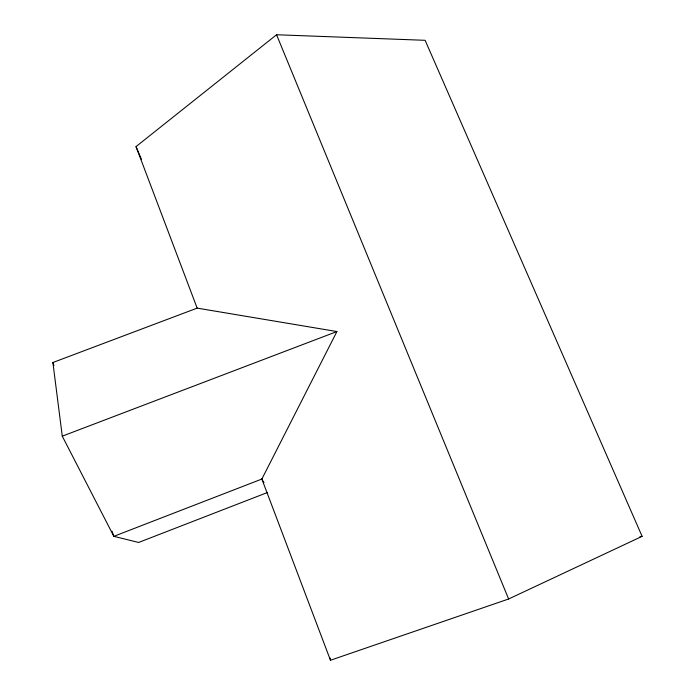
<?xml version="1.0" encoding="UTF-8"?>
<svg xmlns="http://www.w3.org/2000/svg" width="695" height="695" viewBox="0 0 695 695"><rect width="100%" height="100%" fill="white"/><g stroke="black" fill="none" stroke-linecap="round" stroke-linejoin="round"><path stroke-width="1.04" d="M112.051 531.215L113.841 536.332L261.867 479.046L336.919 331.55L197.163 308.12L52.89 362.512L62.272 436.165L113.841 536.332L138.609 542.465L267.175 492.616M197.119 308.007L136.02 146.61L276.558 34.75L425.114 40.31L642.111 536.34L508.627 598.994L330.464 660.25L261.676 478.551M62.272 436.165L336.919 331.55M639.965 536.696L642.111 536.34M261.867 479.046L263.961 482.695M136.02 146.61L141.467 159.364M276.558 34.75L508.627 598.994M52.89 362.512L53.967 365.579M330.29 658.104L330.464 660.25"/></g></svg>
